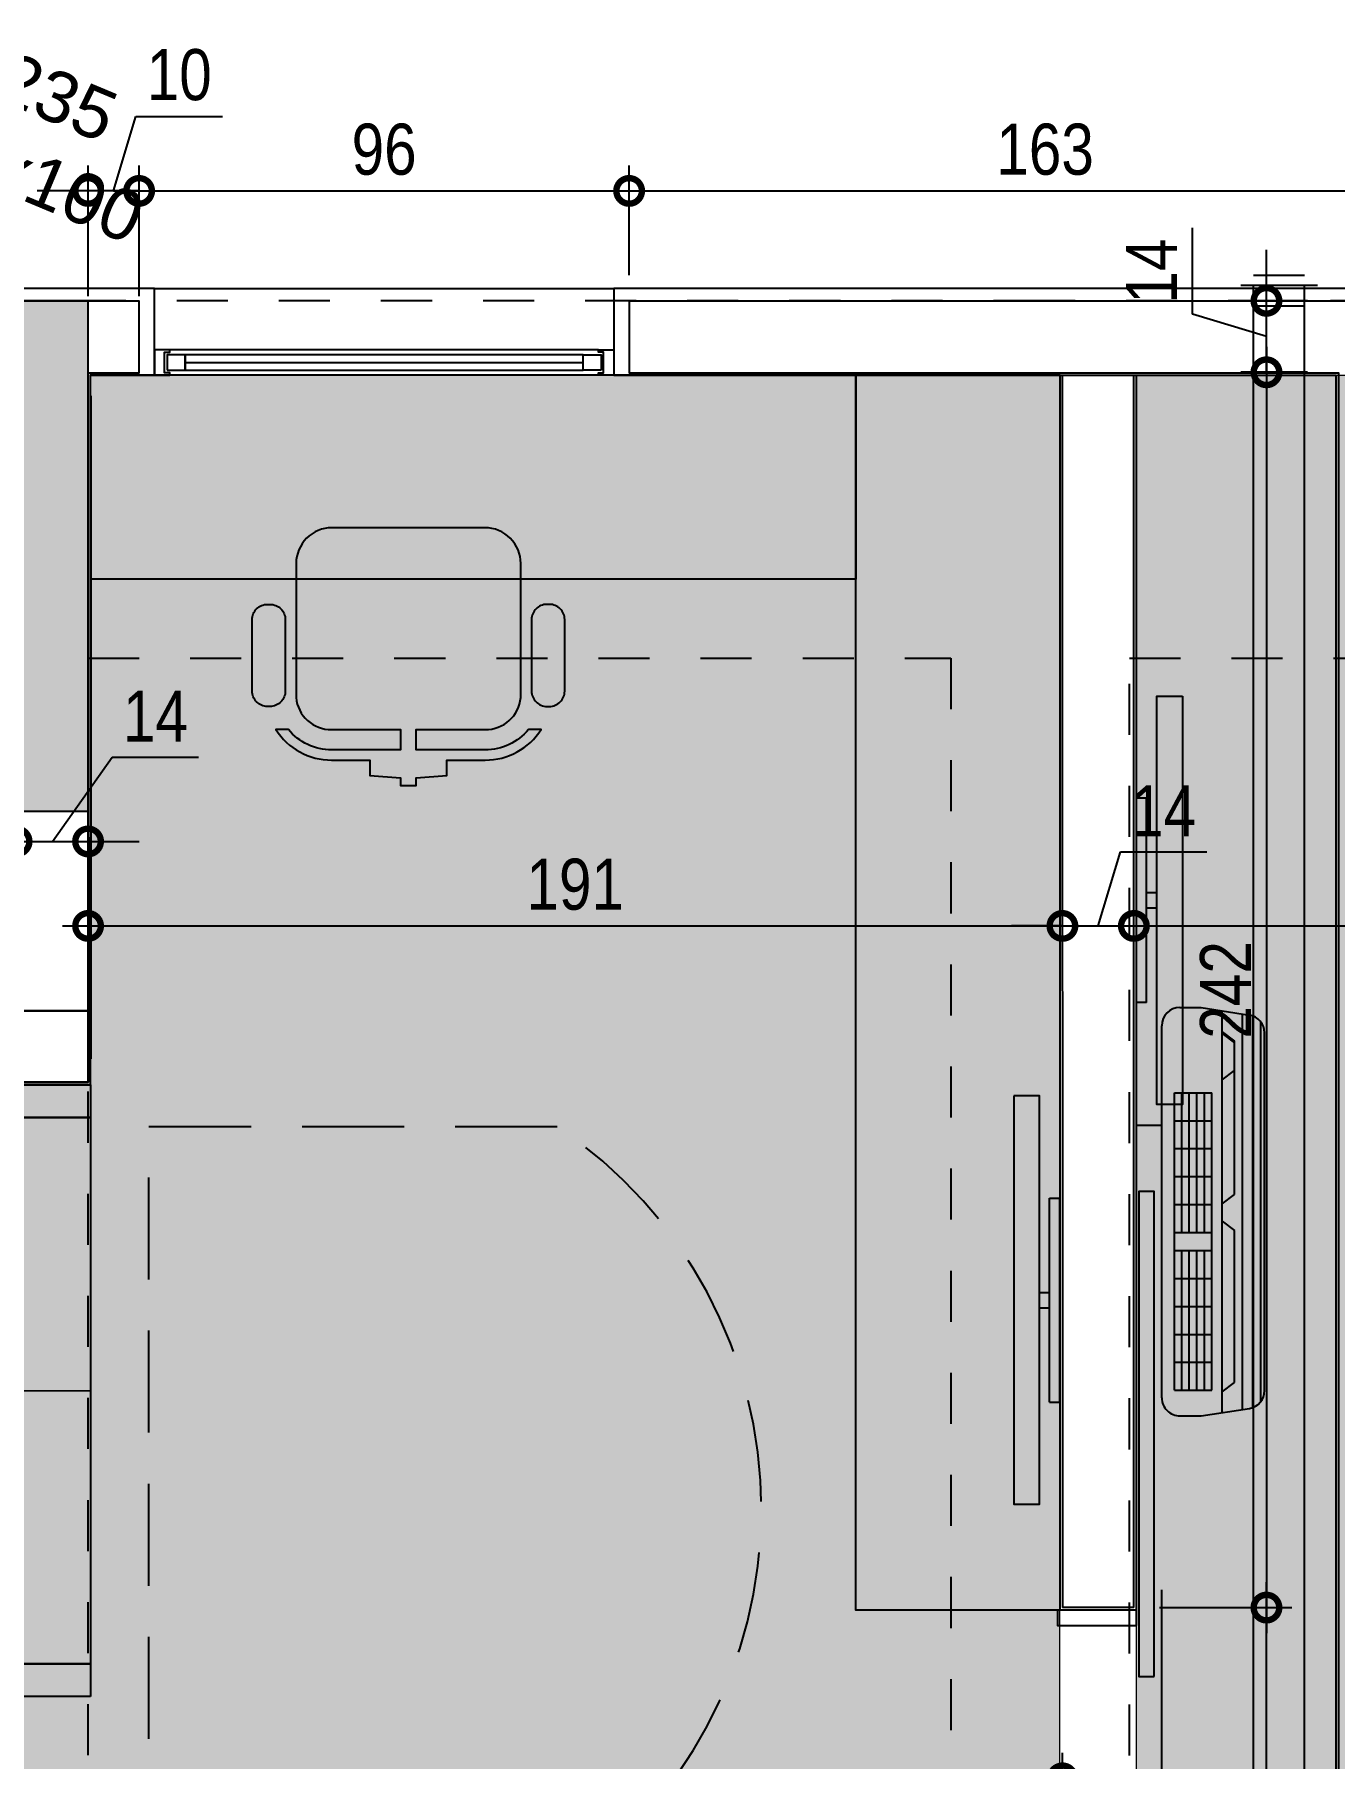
# Model space of a CAD drawing. Header units: metres. Extents: x -41 to 570, y -54 to 184.
# Drawn here: x -20.055 to -17.508, y 50.144 to 53.522 of the extents above; entities that cross this region are included whole.
import ezdxf
from ezdxf.xclip import XClip

# ---------------------------------------------------------------- set-up
doc = ezdxf.new("R2010")
doc.units = ezdxf.units.M
doc.header["$XCLIPFRAME"] = 0
for name, pattern in [('DASHEDX2', [1.5, 1, -0.5]), ('PUC$0$DASHEDX2', [1.5, 1, -0.5]), ('PUC$0$HIDDEN2', [0.1875, 0.125, -0.0625])]:
    doc.linetypes.add(name, pattern=pattern)
for name, color, linetype in [('1', 232, 'DASHEDX2'), ('12', 232, 'Continuous'), ('4', 2, 'Continuous'), ('9', 232, 'Continuous'), ('ARQ-DIM', 2, 'Continuous'), ('PUC$0$ARQ-ALV ACAB', 4, 'Continuous'), ('PUC$0$ARQ-ALV OSSO', 5, 'Continuous'), ('PUC$0$ARQ-AUX', 7, 'Continuous'), ('PUC$0$ARQ-CAX', 1, 'Continuous'), ('PUC$0$ARQ-CAX @ 1', 1, 'Continuous'), ('PUC$0$ARQ-MOB', 7, 'Continuous'), ('PUC$0$ARQ-MOB @ 1', 7, 'Continuous'), ('PUC$0$ARQ-PRJ', 7, 'PUC$0$DASHEDX2'), ('PUC$0$MAUROAMARELO', 162, 'Continuous')]:
    doc.layers.add(name, color=color, linetype=linetype)
doc.layers.add('PUC$0$ARQ-FORRO', color=9, linetype='Continuous', lineweight=5)
doc.styles.add('Adesa', font='ARIALN.TTF')
doc.styles.get("Standard").update_dxf_attribs({"font": 'arial.ttf'})
doc.dimstyles.new('ADESA 1-0050', dxfattribs={"dimtxt": 0.1, "dimasz": 0.1, "dimexe": 0.05, "dimexo": 0.05, "dimgap": 0.03, "dimtad": 1, "dimdec": 1, "dimlfac": 100, "dimzin": 12, "dimtxsty": 'Adesa', "dimblk": 'DOTSMALL', "dimcen": 1, "dimdle": 0.05, "dimclrd": 1, "dimclre": 1, "dimclrt": 256, "dimazin": 3, "dimtm": 1e-09, "dimtfac": 1, "dimtdec": 1, "dimtmove": 1, "dimatfit": 0, "dimldrblk": 'DOTSMALL', "dimfxl": 0.8, "dimtvp": 2, "dimtolj": 1, "dimtzin": 0, "dimarcsym": 0})

# ---------------------------------------------------------------- blocks, each defined once
blk = doc.blocks.new('*U3359')
at = {"color": 0, "linetype": 'ByBlock', "ltscale": 0.5}
for points in [[(0.02, -0.045), (0.02, -0.045), (0.02, -0.045), (0.02, -0.045), (0.02, -0.045), (0.02, -0.045), (0.02, -0.045), (0.02, -0.045), (0.02, -0.045), (0.03, -0.045), (0.03, -0.05), (0, -0.05), (0, 0), (0.03, 0), (0.03, -0.005), (0.02, -0.005), (0.02, -0.045)], [(0.88, -0.045), (0.88, -0.045), (0.88, -0.045), (0.88, -0.045), (0.88, -0.045), (0.88, -0.045), (0.88, -0.045), (0.88, -0.045), (0.88, -0.045), (0.87, -0.045), (0.87, -0.05), (0.9, -0.05), (0.9, 0), (0.87, 0), (0.87, -0.005), (0.88, -0.005), (0.88, -0.045)], [(0.025, -0.01), (0.06, -0.01), (0.06, -0.04), (0.025, -0.04)], [(0.875, -0.01), (0.84, -0.01), (0.84, -0.04), (0.875, -0.04)]]:
    blk.add_lwpolyline(points, close=True, dxfattribs=at)
at = {"color": 8, "linetype": 'ByBlock', "ltscale": 0.5}
for points in [[(0.87, 0), (0.03, 0)], [(0.87, -0.05), (0.03, -0.05)]]:
    blk.add_lwpolyline(points, dxfattribs=at)
at = {"color": 7, "linetype": 'ByBlock', "ltscale": 0.5}
blk.add_lwpolyline([(0.84, -0.01), (0.84, -0.04), (0.06, -0.04), (0.06, -0.01)], close=True, dxfattribs=at)
blk.add_lwpolyline([(0.06, -0.025), (0.84, -0.025)], dxfattribs=at)
blk = doc.blocks.new('PUC$0$pl apto tipo 2 puc')
at = {"layer": 'PUC$0$ARQ-ALV ACAB'}
for points in [[(-20.3338, 2.8354), (-20.3338, 1.6354), (-21.1294, 1.6354), (-21.1294, 1.4654), (-19.9538, 1.4654), (-19.9538, 2.8554), (-19.8288, 2.8554), (-19.8288, 3.0254), (-20.3338, 3.0254), (-20.3338, 2.8354)], [(-17.3641, 2.8554), (-17.2391, 2.8554), (-17.2391, 3.0254), (-18.9288, 3.0251), (-18.9288, 2.8554), (-17.5141, 2.8554), (-17.5141, -0.0745), (-17.3641, -0.0745)]]:
    blk.add_lwpolyline(points, close=True, dxfattribs=at)
at = {"layer": 'PUC$0$ARQ-ALV OSSO'}
for points in [[(-20.3088, 2.8604), (-20.3088, 1.6104), (-21.0994, 1.6104), (-21.0994, 1.4704), (-19.9588, 1.4704), (-19.9588, 2.8604), (-19.8588, 2.8604), (-19.8588, 3.0004), (-20.3088, 3.0004), (-20.3088, 2.8604), (-20.3088, 2.8604)], [(-17.3691, 2.8604), (-17.2691, 2.8604), (-17.2691, 3.0004), (-18.8988, 3.0004), (-18.8988, 2.8604), (-17.5091, 2.8604), (-17.5091, -0.0695), (-17.3691, -0.0695), (-17.3691, 2.8604)], [(-20.3088, 1.6104), (-19.9588, 1.6104)]]:
    blk.add_lwpolyline(points, dxfattribs=at)
at = {"layer": 'PUC$0$ARQ-AUX', "elevation": 0}
blk.add_lwpolyline([(-19.8288, 3.0254), (-18.9288, 3.0251)], dxfattribs=at)
at = {"layer": 'PUC$0$ARQ-CAX @ 1', "xscale": -1, "rotation": 180}
blk.add_blockref('*U3359', (-19.8288, 2.8554, 0), dxfattribs=at)
blk = doc.blocks.new('PUC$0$A$C3DDA30F3')
for points in [[(0.03, 0.22), (0, 0.22), (0, 0.21), (0.03, 0.21)], [(0.01, 0.21), (0, 0.21), (0, 0.17), (0.01, 0.17)], [(0.83, 0.205), (1.78, 0.205), (1.78, 0.175), (0.83, 0.175)], [(0, 0.17), (0.03, 0.17), (0.03, 0.0155), (0, 0.0155)], [(0.93, 0.17), (0.96, 0.17), (0.96, 0.0155), (0.93, 0.0155)]]:
    blk.add_lwpolyline(points, close=True)
at = {"layer": 'PUC$0$ARQ-PRJ'}
for points in [[(0, 0.22), (1.91, 0.22)], [(1.91, 0.17), (1.91, 0.17), (1.91, 0.22)]]:
    blk.add_lwpolyline(points, dxfattribs=at)
blk = doc.blocks.new('PUC$0$A$C4bc0989e')
at = {"layer": 'PUC$0$ARQ-MOB'}
for p, q in [((0.0001, 1.1985, -0.0512), (0.7002, 1.1985, -0.0798)), ((0.0001, 1.1344), (0.0001, 1.1985)), ((0.7002, 1.1344, -0.0286), (0.0001, 1.1344)), ((0.0001, 0.0642, 0.0008), (0.0001, 1.1344)), ((0.0001, 1.1344), (0.7002, 1.1344, -0.006)), ((0.561, 1.1344, -0.0066), (0.561, 0.0649, -0.0315)), ((0.561, 0.0642, -0.0034), (0.561, 1.1344, -0.0065)), ((0.6996, 1.1344, -0.006), (0.7001, 0.0642, -0.0034)), ((0.7001, 0.0642, 0.0234), (0.0001, 0.0642, 0.0008)), ((0.0001, 0.0642, -0.0034), (0.7001, 0.0642, -0.0034)), ((0.0001, 0, -0.0034), (0.0001, 0.0642, -0.0034)), ((0.7001, 0, -0.0034), (0.0001, 0, -0.0034))]:
    blk.add_line(p, q, dxfattribs=at)
for points, elevation in [([(0.7002, 1.1985), (0.7002, 0)], -0.0294), ([(0.561, 1.1344), (0, 1.1341)], -0.0048), ([(0.5611, 0.599), (0.0001, 0.5993)], 0.0004)]:
    blk.add_lwpolyline(points, dxfattribs=dict(at, elevation=elevation))
blk = doc.blocks.new('*U3414')
for p, q in [((-0.2, -0.02), (-0.2, 0)), ((0.2, -0.02), (0.2, 0)), ((-0.015, -0.04), (-0.015, -0.02)), ((0.015, -0.04), (0.015, -0.02))]:
    blk.add_line(p, q)
for points in [[(0.2, 0), (-0.2, 0)], [(0.2, -0.02), (-0.2, -0.02)]]:
    blk.add_lwpolyline(points)
blk.add_lwpolyline([(-0.4, -0.09), (0.4, -0.09), (0.4, -0.04), (-0.4, -0.04)], close=True)
blk = doc.blocks.new('PUC$0$arq-cadeira giro')
at = {"linetype": 'Continuous'}
blk.add_lwpolyline([(-0.25, -0.3062), (-0.18, -0.3062, 0.414214), (-0.15, -0.2762), (-0.15, -0.2712, 0.414214), (-0.18, -0.2412), (-0.25, -0.2412), (-0.32, -0.2412, 0.414214), (-0.35, -0.2712), (-0.35, -0.2762, 0.414214), (-0.32, -0.3062)], format="xyb", close=True, dxfattribs=at)
at = {"layer": 'PUC$0$ARQ-MOB', "linetype": 'Continuous'}
for points in [[(-0.25, 0.3062), (-0.18, 0.3062, -0.414214), (-0.15, 0.2762), (-0.15, 0.2712, -0.414214), (-0.18, 0.2412), (-0.25, 0.2412), (-0.32, 0.2412, -0.414214), (-0.35, 0.2712), (-0.35, 0.2762, -0.414214), (-0.32, 0.3062)], [(-0.25, -0.3062), (-0.18, -0.3062, 0.414214), (-0.15, -0.2762), (-0.15, -0.2712, 0.414214), (-0.18, -0.2412), (-0.25, -0.2412), (-0.32, -0.2412, 0.414214), (-0.35, -0.2712), (-0.35, -0.2762, 0.414214), (-0.32, -0.3062)]]:
    blk.add_lwpolyline(points, format="xyb", close=True, dxfattribs=at)
at = {"layer": 'PUC$0$ARQ-MOB'}
blk.add_lwpolyline([(-0.5052, 0), (-0.5052, 0.0154), (-0.4902, 0.0154), (-0.4852, 0.0754), (-0.4552, 0.0754), (-0.4552, 0.1504, -0.255924), (-0.3952, 0.2599), (-0.3952, 0.2352, 0.223888), (-0.4352, 0.1504), (-0.4352, 0.0154), (-0.3952, 0.0154), (-0.3952, 0.1504, -0.39825), (-0.3325, 0.22), (-0.07, 0.22, -0.414214), (0, 0.15), (0, 0), (0, -0.15, -0.414214), (-0.07, -0.22), (-0.3325, -0.22, -0.39825), (-0.3952, -0.1504), (-0.3952, -0.0154), (-0.4352, -0.0154), (-0.4352, -0.1504, 0.223888), (-0.3952, -0.2352), (-0.3952, -0.2599, -0.255924), (-0.4552, -0.1504), (-0.4552, -0.0754), (-0.4852, -0.0754), (-0.4902, -0.0154), (-0.5052, -0.0154)], format="xyb", close=True, dxfattribs=at)
blk = doc.blocks.new('PUC$0$layout pcd puc 4')
at = {"layer": 'PUC$0$ARQ-MOB', "extrusion": (-8.65313e-07, 4.32089e-06, 1), "elevation": 0}
blk.add_lwpolyline([(3.0912, 2.4199), (3.4912, 2.4199), (3.4912, -0.0001), (3.0912, -0.0001)], close=True, dxfattribs=at)
at = {"layer": 'PUC$0$ARQ-MOB', "extrusion": (-4.32089e-06, -8.65313e-07, 1), "elevation": 0}
blk.add_lwpolyline([(3.4912, 0), (3.4912, 0.4), (4.99, 0.3999), (4.99, -0.0001)], close=True, dxfattribs=at)
at = {"layer": 'PUC$0$ARQ-MOB', "ltscale": 0.5, "xscale": -1.000000000000001, "rotation": 90}
blk.add_blockref('PUC$0$arq-cadeira giro', (4.3674, 0.2995, 0), dxfattribs=at)
at = {"layer": 'PUC$0$ARQ-MOB @ 1', "rotation": 90}
blk.add_blockref('*U3414', (3.0912, 1.8125, 0), dxfattribs=at)
at = {"layer": 'PUC$0$ARQ-MOB @ 1', "xscale": -1, "rotation": 270}
blk.add_blockref('*U3414', (2.9412, 1.0295, 0), dxfattribs=at)
blk = doc.blocks.new('PUC$0$pl forro pcd 4')
at = {"layer": 'PUC$0$ARQ-FORRO'}
h = blk.add_hatch(color=256, dxfattribs=at)
h.dxf.hatch_style = 1
h.paths.add_polyline_path([(-7.2388, -2.0894), (-5.34, -2.0894), (-5.34, -0.6994), (-1.8794, -0.6994), (-1.8794, 0.5686), (-1.7294, 0.5686), (-1.7294, 0), (0, 0), (0, 2.6711), (-2.9844, 2.6711), (-2.9844, 3.07), (-4.98, 3.07), (-4.98, 1.6605), (-7.2388, 1.6605)])
h = blk.add_hatch(color=256, dxfattribs=at)
h.dxf.hatch_style = 1
h.paths.add_polyline_path([(-10.33, 1.34), (-7.3888, 1.34), (-7.3888, -2.0894), (-10.33, -2.0894)])
for points in [[(-7.2388, -2.0894), (-5.34, -2.0894), (-5.34, -0.6994), (-1.8794, -0.6994), (-1.8794, 0.5686), (-1.7294, 0.5686), (-1.7294, 0), (0, 0), (0, 2.6711), (-2.9844, 2.6711), (-2.9844, 3.07), (-4.98, 3.07), (-4.98, 1.6605), (-7.2388, 1.6605)], [(-10.33, 1.34), (-7.3888, 1.34), (-7.3888, -2.0894), (-10.33, -2.0894)]]:
    blk.add_lwpolyline(points, close=True, dxfattribs=at)
blk = doc.blocks.new('PUC$0$Q1')
at = {"layer": 'PUC$0$MAUROAMARELO'}
for p, q in [((240.9288, -387.1183), (240.1619, -387.1183)), ((240.9168, -387.1027), (240.1738, -387.1027)), ((240.8957, -387.0957), (240.1949, -387.0957)), ((240.1453, -387.22), (240.16, -387.125)), ((240.9328, -387.1387), (240.1577, -387.1387)), ((240.1927, -387.1785), (240.2109, -387.1547)), ((240.1959, -387.1785), (240.2142, -387.1547)), ((240.2684, -387.1547), (240.2109, -387.1547)), ((240.5115, -387.1547), (240.2142, -387.1547)), ((240.2867, -387.1785), (240.2684, -387.1547)), ((240.5298, -387.1785), (240.5115, -387.1547)), ((240.5641, -387.1785), (240.5823, -387.1547)), ((240.8797, -387.1547), (240.5823, -387.1547)), ((240.898, -387.1785), (240.8797, -387.1547)), ((240.9453, -387.22), (240.9307, -387.125)), ((240.9389, -387.1785), (240.151, -387.1785)), ((240.1453, -387.2614), (240.1453, -387.22)), ((240.3122, -387.2718), (240.3122, -387.1987)), ((240.6214, -387.1987), (240.3122, -387.1987)), ((240.4202, -387.2135), (240.3122, -387.2135)), ((240.3669, -387.2718), (240.3669, -387.1987)), ((240.4833, -387.2135), (240.4202, -387.2135)), ((240.4217, -387.2718), (240.4217, -387.1987)), ((240.4764, -387.2718), (240.4764, -387.1987)), ((240.5464, -387.2135), (240.4833, -387.2135)), ((240.5311, -387.2718), (240.5311, -387.1987)), ((240.5859, -387.2135), (240.5464, -387.2135)), ((240.5859, -387.2718), (240.5859, -387.1987)), ((240.6214, -387.2718), (240.6214, -387.1987)), ((240.895, -387.1987), (240.6214, -387.1987)), ((240.7294, -387.2135), (240.6214, -387.2135)), ((240.6761, -387.2718), (240.6761, -387.1987)), ((240.7925, -387.2135), (240.7294, -387.2135)), ((240.7308, -387.2718), (240.7308, -387.1987)), ((240.7856, -387.2718), (240.7856, -387.1987)), ((240.8556, -387.2135), (240.7925, -387.2135)), ((240.8403, -387.2718), (240.8403, -387.1987)), ((240.895, -387.2135), (240.8556, -387.2135)), ((240.895, -387.2718), (240.895, -387.1987)), ((240.9453, -387.2614), (240.9453, -387.22)), ((240.4202, -387.2283), (240.3122, -387.2283)), ((240.4202, -387.2431), (240.3122, -387.2431)), ((240.4833, -387.2283), (240.4202, -387.2283)), ((240.4833, -387.2431), (240.4202, -387.2431)), ((240.5464, -387.2283), (240.4833, -387.2283)), ((240.5464, -387.2431), (240.4833, -387.2431)), ((240.5859, -387.2283), (240.5464, -387.2283)), ((240.5859, -387.2431), (240.5464, -387.2431)), ((240.7294, -387.2283), (240.6214, -387.2283)), ((240.7294, -387.2431), (240.6214, -387.2431)), ((240.7925, -387.2283), (240.7294, -387.2283)), ((240.7925, -387.2431), (240.7294, -387.2431)), ((240.8556, -387.2283), (240.7925, -387.2283)), ((240.8556, -387.2431), (240.7925, -387.2431)), ((240.895, -387.2283), (240.8556, -387.2283)), ((240.895, -387.2431), (240.8556, -387.2431)), ((240.4202, -387.2578), (240.3122, -387.2578)), ((240.6214, -387.2718), (240.3122, -387.2718)), ((240.4833, -387.2578), (240.4202, -387.2578)), ((240.5464, -387.2578), (240.4833, -387.2578)), ((240.5859, -387.2578), (240.5464, -387.2578)), ((240.7294, -387.2578), (240.6214, -387.2578)), ((240.895, -387.2718), (240.6214, -387.2718)), ((240.7925, -387.2578), (240.7294, -387.2578)), ((240.8556, -387.2578), (240.7925, -387.2578)), ((240.895, -387.2578), (240.8556, -387.2578)), ((240.9098, -387.2969), (240.1808, -387.2969))]:
    blk.add_line(p, q, dxfattribs=at)
for centre, start, end in [((240.1949, -387.1312), 90, 170), ((240.8957, -387.1312), 10, 90), ((240.1808, -387.2614), 180, 270), ((240.9098, -387.2614), 270, 0)]:
    blk.add_arc(centre, 0.0355, start, end, dxfattribs=at)
blk = doc.blocks.new('PUC$0$E2')
at = {"layer": 'PUC$0$ARQ-PRJ'}
for p, q in [((305.4121, -368.5377), (305.5121, -368.5377)), ((305.3871, -368.5577), (305.5371, -368.5577)), ((305.4121, -368.5977), (305.4121, -368.5577)), ((305.5121, -368.5977), (305.5121, -368.5577)), ((305.4121, -368.5977), (305.5121, -368.5977))]:
    blk.add_line(p, q, dxfattribs=at)
blk = doc.blocks.new('PUC$0$A$C27047b9f')
at = {"layer": 'PUC$0$ARQ-PRJ', "linetype": 'PUC$0$HIDDEN2', "ltscale": 50}
for p, q in [((2.6167, 3.6752), (2.6167, -0.9904, 0)), ((2.7167, 3.6752), (2.7167, -0.9992))]:
    blk.add_line(p, q, dxfattribs=at)
at = {"layer": 'PUC$0$ARQ-PRJ', "rotation": 180}
blk.add_blockref('PUC$0$E2', (308.1288, -369.5882, 0), dxfattribs=at)
blk = doc.blocks.new('PUC')
at = {"layer": 'PUC$0$ARQ-ALV ACAB'}
blk.add_line((17.8962, -50.435, 0), (17.8961, -52.855, 0), dxfattribs=at)
at = {"layer": 'PUC$0$ARQ-ALV ACAB', "elevation": 0}
for points in [[(17.8962, -50.435), (18.0461, -50.435)], [(19.9449, -51.4641), (21.1206, -51.4642)], [(19.9449, -52.8138), (19.9449, -51.5148)]]:
    blk.add_lwpolyline(points, dxfattribs=at)
at = {"layer": 'PUC$0$ARQ-ALV ACAB'}
blk.add_lwpolyline([(18.0461, -52.855), (18.0462, -50.435)], dxfattribs=at)
at = {"layer": 'PUC$0$ARQ-ALV OSSO'}
blk.add_line((17.9012, -50.44, 0), (17.9011, -52.855, 0), dxfattribs=at)
at = {"layer": 'PUC$0$ARQ-ALV OSSO', "elevation": 0}
for points in [[(17.9011, -50.44), (18.0411, -50.44)], [(19.95, -51.9493), (19.95, -51.4692)], [(19.95, -51.4692), (21.0906, -51.4692)], [(19.95, -51.6092), (20.3168, -51.6092)]]:
    blk.add_lwpolyline(points, dxfattribs=at)
at = {"layer": 'PUC$0$ARQ-ALV OSSO'}
blk.add_lwpolyline([(18.0415, -52.855), (18.0411, -50.44)], dxfattribs=at)
at = {"layer": 'PUC$0$ARQ-PRJ', "ltscale": 0.2, "elevation": 0}
blk.add_lwpolyline([(19.0308, -49.8827), (19.8308, -49.8827), (19.8308, -51.3827), (19.0308, -51.3827, -0.533333)], format="xyb", close=True, dxfattribs=at)
blk.add_blockref('PUC$0$A$C27047b9f', (14.95, -52, 0))
at = {"layer": 'PUC$0$ARQ-ALV ACAB'}
blk.add_blockref('PUC$0$A$C4bc0989e', (19.9449, -51.4642, 0.0294), dxfattribs=at)
at = {"layer": 'PUC$0$ARQ-ALV OSSO', "rotation": 180}
blk.add_blockref('PUC$0$pl apto tipo 2 puc', (-0.0088, -49.9988, 0), dxfattribs=at)
at = {"layer": 'PUC$0$ARQ-CAX', "xscale": -1, "rotation": 90.00662115727917}
blk.add_blockref('PUC$0$A$C3DDA30F3', (18.0661, -49.475, 0), dxfattribs=at)
at = {"layer": 'PUC$0$ARQ-FORRO'}
blk.add_blockref('PUC$0$pl forro pcd 4', (25.285, -50.7649, 0), dxfattribs=at)
at = {"layer": 'PUC$0$ARQ-MOB'}
blk.add_blockref('PUC$0$layout pcd puc 4', (14.955, -52.8549, 0), dxfattribs=at)
at = {"layer": 'PUC$0$MAUROAMARELO', "rotation": 89.99999999999999}
blk.add_blockref('PUC$0$Q1', (-369.4505, -291.7608, 0), dxfattribs=at)
blk = doc.blocks.new('_DotSmall')
at = {"color": 0, "linetype": 'ByBlock', "const_width": 0.5}
blk.add_lwpolyline([(-0.0625, 0, 1), (0.0625, 0, 1)], format="xyb", close=True, dxfattribs=at)
blk = doc.blocks.new('*D325')
at = {"layer": 'ARQ-DIM', "color": 1, "lineweight": -2, "transparency": 16777216}
for p, q in [((-19.85, 53.0088), (-19.85, 53.2653)), ((-18.89, 53.05), (-18.89, 53.2653)), ((-19.9, 53.2153), (-18.84, 53.2153))]:
    blk.add_line(p, q, dxfattribs=at)
at = {"layer": 'Defpoints', "color": 0, "transparency": 16777216}
for p in [(-18.89, 53.2153), (-18.89, 53, 0), (-19.85, 52.9588, 0)]:
    blk.add_point(p, dxfattribs=at)
at = {"layer": 'ARQ-DIM', "color": 1, "lineweight": -2, "transparency": 16777216, "xscale": 0.1, "yscale": 0.1, "zscale": 0.1, "rotation": 180}
blk.add_blockref('_DotSmall', (-19.85, 53.2153), dxfattribs=at)
at = {"layer": 'ARQ-DIM', "color": 1, "lineweight": -2, "transparency": 16777216, "xscale": 0.1, "yscale": 0.1, "zscale": 0.1}
blk.add_blockref('_DotSmall', (-18.89, 53.2153), dxfattribs=at)
at = {"layer": 'ARQ-DIM', "transparency": 16777216, "insert": (-19.37, 53.2964), "char_height": 0.1, "attachment_point": 5, "style": 'Adesa'}
blk.add_mtext('\\A1;96', dxfattribs=at)
blk = doc.blocks.new('*D326')
at = {"layer": 'ARQ-DIM', "color": 1, "lineweight": -2, "transparency": 16777216}
for p, q in [((-18.89, 53.05), (-18.89, 53.2653)), ((-17.2603, 53.05), (-17.2603, 53.2653)), ((-18.94, 53.2153), (-17.2103, 53.2153))]:
    blk.add_line(p, q, dxfattribs=at)
at = {"layer": 'Defpoints', "color": 0, "transparency": 16777216}
for p in [(-17.2603, 53.2153), (-18.89, 53, 0), (-17.2603, 53, 0)]:
    blk.add_point(p, dxfattribs=at)
at = {"layer": 'ARQ-DIM', "color": 1, "lineweight": -2, "transparency": 16777216, "xscale": 0.1, "yscale": 0.1, "zscale": 0.1, "rotation": 180}
blk.add_blockref('_DotSmall', (-18.89, 53.2153), dxfattribs=at)
at = {"layer": 'ARQ-DIM', "color": 1, "lineweight": -2, "transparency": 16777216, "xscale": 0.1, "yscale": 0.1, "zscale": 0.1}
blk.add_blockref('_DotSmall', (-17.2603, 53.2153), dxfattribs=at)
at = {"layer": 'ARQ-DIM', "transparency": 16777216, "insert": (-18.0751, 53.2964), "char_height": 0.1, "attachment_point": 5, "style": 'Adesa'}
blk.add_mtext('\\A1;163', dxfattribs=at)
blk = doc.blocks.new('*D338')
at = {"layer": 'ARQ-DIM', "color": 1, "lineweight": -2, "transparency": 16777216}
for p, q in [((-20.02, 51.9409), (-19.9029, 52.1063)), ((-19.9029, 52.1063), (-19.7334, 52.1063)), ((-20.09, 51.7099), (-20.09, 51.9909)), ((-19.95, 51.7099), (-19.95, 51.9909)), ((-20.09, 51.9409), (-20.19, 51.9409)), ((-20.09, 51.9409), (-19.95, 51.9409)), ((-20.09, 51.9409), (-19.95, 51.9409)), ((-19.95, 51.9409), (-19.85, 51.9409))]:
    blk.add_line(p, q, dxfattribs=at)
at = {"layer": 'Defpoints', "color": 0, "transparency": 16777216}
for p in [(-19.95, 51.9409), (-20.09, 51.6599, 0), (-19.95, 51.6599, 0)]:
    blk.add_point(p, dxfattribs=at)
at = {"layer": 'ARQ-DIM', "color": 1, "lineweight": -2, "transparency": 16777216, "xscale": 0.1, "yscale": 0.1, "zscale": 0.1}
blk.add_blockref('_DotSmall', (-20.09, 51.9409), dxfattribs=at)
at = {"layer": 'ARQ-DIM', "color": 1, "lineweight": -2, "transparency": 16777216, "xscale": 0.1, "yscale": 0.1, "zscale": 0.1, "rotation": 180}
blk.add_blockref('_DotSmall', (-19.95, 51.9409), dxfattribs=at)
at = {"layer": 'ARQ-DIM', "transparency": 16777216, "insert": (-19.8181, 52.1865), "char_height": 0.1, "attachment_point": 5, "style": 'Adesa'}
blk.add_mtext('\\A1;14', dxfattribs=at)
blk = doc.blocks.new('*D339')
at = {"layer": 'ARQ-DIM', "color": 1, "lineweight": -2, "transparency": 16777216}
for p, q in [((-19.95, 51.7099), (-19.95, 51.8254)), ((-18.0412, 51.6488), (-18.0412, 51.8254)), ((-20, 51.7754), (-17.9912, 51.7754))]:
    blk.add_line(p, q, dxfattribs=at)
at = {"layer": 'Defpoints', "color": 0, "transparency": 16777216}
for p in [(-18.0412, 51.7754), (-19.95, 51.6599, 0), (-18.0412, 51.5988, 0)]:
    blk.add_point(p, dxfattribs=at)
at = {"layer": 'ARQ-DIM', "color": 1, "lineweight": -2, "transparency": 16777216, "xscale": 0.1, "yscale": 0.1, "zscale": 0.1, "rotation": 180}
blk.add_blockref('_DotSmall', (-19.95, 51.7754), dxfattribs=at)
at = {"layer": 'ARQ-DIM', "color": 1, "lineweight": -2, "transparency": 16777216, "xscale": 0.1, "yscale": 0.1, "zscale": 0.1}
blk.add_blockref('_DotSmall', (-18.0412, 51.7754), dxfattribs=at)
at = {"layer": 'ARQ-DIM', "transparency": 16777216, "insert": (-18.9956, 51.8565), "char_height": 0.1, "attachment_point": 5, "style": 'Adesa'}
blk.add_mtext('\\A1;191', dxfattribs=at)
blk = doc.blocks.new('*D340')
at = {"layer": 'ARQ-DIM', "color": 1, "lineweight": -2, "transparency": 16777216}
for p, q in [((-17.9712, 51.7754), (-17.9276, 51.9206)), ((-17.9276, 51.9206), (-17.7581, 51.9206)), ((-18.0412, 51.6488), (-18.0412, 51.8254)), ((-17.9012, 51.6488), (-17.9012, 51.8254)), ((-18.0412, 51.7754), (-18.1412, 51.7754)), ((-18.0412, 51.7754), (-17.9012, 51.7754)), ((-18.0412, 51.7754), (-17.9012, 51.7754)), ((-17.9012, 51.7754), (-17.8012, 51.7754))]:
    blk.add_line(p, q, dxfattribs=at)
at = {"layer": 'Defpoints', "color": 0, "transparency": 16777216}
for p in [(-17.9012, 51.7754), (-18.0412, 51.5988, 0), (-17.9012, 51.5988, 0)]:
    blk.add_point(p, dxfattribs=at)
at = {"layer": 'ARQ-DIM', "color": 1, "lineweight": -2, "transparency": 16777216, "xscale": 0.1, "yscale": 0.1, "zscale": 0.1}
blk.add_blockref('_DotSmall', (-18.0412, 51.7754), dxfattribs=at)
at = {"layer": 'ARQ-DIM', "color": 1, "lineweight": -2, "transparency": 16777216, "xscale": 0.1, "yscale": 0.1, "zscale": 0.1, "rotation": 180}
blk.add_blockref('_DotSmall', (-17.9012, 51.7754), dxfattribs=at)
at = {"layer": 'ARQ-DIM', "transparency": 16777216, "insert": (-17.8428, 52.0008), "char_height": 0.1, "attachment_point": 5, "style": 'Adesa'}
blk.add_mtext('\\A1;14', dxfattribs=at)
blk = doc.blocks.new('*D341')
at = {"layer": 'ARQ-DIM', "color": 1, "lineweight": -2, "transparency": 16777216}
for p, q in [((-17.9012, 51.6488), (-17.9012, 51.8254)), ((-14.95, 51.7272), (-14.95, 51.8254)), ((-17.9512, 51.7754), (-14.9, 51.7754))]:
    blk.add_line(p, q, dxfattribs=at)
at = {"layer": 'Defpoints', "color": 0, "transparency": 16777216}
for p in [(-14.95, 51.7754), (-14.95, 51.6772, 0), (-17.9012, 51.5988, 0)]:
    blk.add_point(p, dxfattribs=at)
at = {"layer": 'ARQ-DIM', "color": 1, "lineweight": -2, "transparency": 16777216, "xscale": 0.1, "yscale": 0.1, "zscale": 0.1, "rotation": 180}
blk.add_blockref('_DotSmall', (-17.9012, 51.7754), dxfattribs=at)
at = {"layer": 'ARQ-DIM', "color": 1, "lineweight": -2, "transparency": 16777216, "xscale": 0.1, "yscale": 0.1, "zscale": 0.1}
blk.add_blockref('_DotSmall', (-14.95, 51.7754), dxfattribs=at)
at = {"layer": 'ARQ-DIM', "transparency": 16777216, "insert": (-16.4256, 51.8565), "char_height": 0.1, "attachment_point": 5, "style": 'Adesa'}
blk.add_mtext('\\A1;295', dxfattribs=at)
blk = doc.blocks.new('*D363')
at = {"layer": 'ARQ-DIM', "color": 1, "lineweight": -2, "transparency": 16777216}
for p, q in [((-17.6414, 49.42), (-17.6414, 50.49)), ((-17.8511, 50.44), (-17.5914, 50.44)), ((-17.8511, 49.47), (-17.5914, 49.47))]:
    blk.add_line(p, q, dxfattribs=at)
at = {"layer": 'Defpoints', "color": 0, "transparency": 16777216}
for p in [(-17.9011, 50.44, 0), (-17.6414, 50.44), (-17.9011, 49.47, 0)]:
    blk.add_point(p, dxfattribs=at)
at = {"layer": 'ARQ-DIM', "color": 1, "lineweight": -2, "transparency": 16777216, "xscale": 0.1, "yscale": 0.1, "zscale": 0.1}
for p, rotation in [((-17.6414, 50.44), 90), ((-17.6414, 49.47), 270)]:
    blk.add_blockref('_DotSmall', p, dxfattribs=dict(at, rotation=rotation))
at = {"layer": 'ARQ-DIM', "transparency": 16777216, "insert": (-17.7224, 49.955), "char_height": 0.1, "attachment_point": 5, "rotation": 90, "style": 'Adesa'}
blk.add_mtext('\\A1;97', dxfattribs=at)
blk = doc.blocks.new('*D364')
at = {"layer": 'ARQ-DIM', "color": 1, "lineweight": -2, "transparency": 16777216}
for p, q in [((-17.6414, 52.91), (-17.6414, 50.39)), ((-17.5609, 52.86), (-17.6914, 52.86)), ((-17.8511, 50.44), (-17.5914, 50.44))]:
    blk.add_line(p, q, dxfattribs=at)
at = {"layer": 'Defpoints', "color": 0, "transparency": 16777216}
for p in [(-17.5109, 52.86, 0), (-17.9011, 50.44, 0), (-17.6414, 50.44)]:
    blk.add_point(p, dxfattribs=at)
at = {"layer": 'ARQ-DIM', "color": 1, "lineweight": -2, "transparency": 16777216, "xscale": 0.1, "yscale": 0.1, "zscale": 0.1}
for p, rotation in [((-17.6414, 52.86), 90), ((-17.6414, 50.44), 270)]:
    blk.add_blockref('_DotSmall', p, dxfattribs=dict(at, rotation=rotation))
at = {"layer": 'ARQ-DIM', "transparency": 16777216, "insert": (-17.7216, 51.65), "char_height": 0.1, "attachment_point": 5, "rotation": 90, "style": 'Adesa'}
blk.add_mtext('\\A1;242', dxfattribs=at)
blk = doc.blocks.new('*D365')
at = {"layer": 'ARQ-DIM', "color": 1, "lineweight": -2, "transparency": 16777216}
for p, q in [((-17.7866, 52.9736), (-17.7866, 53.143)), ((-17.6414, 53), (-17.6414, 53.1)), ((-17.5609, 53), (-17.6914, 53)), ((-17.6414, 52.86), (-17.6414, 53)), ((-17.6414, 52.86), (-17.6414, 53)), ((-17.6414, 52.93), (-17.7866, 52.9736)), ((-17.5609, 52.86), (-17.6914, 52.86)), ((-17.6414, 52.86), (-17.6414, 52.76))]:
    blk.add_line(p, q, dxfattribs=at)
at = {"layer": 'Defpoints', "color": 0, "transparency": 16777216}
for p in [(-17.6414, 53), (-17.5109, 53, 0), (-17.5109, 52.86, 0)]:
    blk.add_point(p, dxfattribs=at)
at = {"layer": 'ARQ-DIM', "color": 1, "lineweight": -2, "transparency": 16777216, "xscale": 0.1, "yscale": 0.1, "zscale": 0.1}
for p, rotation in [((-17.6414, 53), 270), ((-17.6414, 52.86), 90)]:
    blk.add_blockref('_DotSmall', p, dxfattribs=dict(at, rotation=rotation))
at = {"layer": 'ARQ-DIM', "transparency": 16777216, "insert": (-17.8668, 53.0583), "char_height": 0.1, "attachment_point": 5, "rotation": 90, "style": 'Adesa'}
blk.add_mtext('\\A1;14', dxfattribs=at)
blk = doc.blocks.new('*D371')
at = {"layer": 'ARQ-DIM', "color": 1, "lineweight": -2, "transparency": 16777216}
for p, q in [((-18.0411, 49.8724), (-18.0411, 50.1555)), ((-23.4106, 50.1512), (-23.4106, 50.0555)), ((-23.4606, 50.1055), (-17.9911, 50.1055))]:
    blk.add_line(p, q, dxfattribs=at)
at = {"layer": 'Defpoints', "color": 0, "transparency": 16777216}
for p in [(-23.4106, 50.2012, 0), (-18.0411, 50.1055), (-18.0411, 49.8224)]:
    blk.add_point(p, dxfattribs=at)
at = {"layer": 'ARQ-DIM', "color": 1, "lineweight": -2, "transparency": 16777216, "xscale": 0.1, "yscale": 0.1, "zscale": 0.1, "rotation": 180}
blk.add_blockref('_DotSmall', (-23.4106, 50.1055), dxfattribs=at)
at = {"layer": 'ARQ-DIM', "color": 1, "lineweight": -2, "transparency": 16777216, "xscale": 0.1, "yscale": 0.1, "zscale": 0.1}
blk.add_blockref('_DotSmall', (-18.0411, 50.1055), dxfattribs=at)
at = {"layer": 'ARQ-DIM', "transparency": 16777216, "insert": (-20.7259, 50.1865), "char_height": 0.1, "attachment_point": 5, "style": 'Adesa'}
blk.add_mtext('\\A1;537', dxfattribs=at)
blk = doc.blocks.new('*D284')
at = {"layer": 'ARQ-DIM', "color": 1, "lineweight": -2, "transparency": 16777216}
for p, q in [((-19.9, 53.2153), (-19.8562, 53.3614)), ((-19.8562, 53.3614), (-19.6867, 53.3614)), ((-19.95, 53.0088), (-19.95, 53.2653)), ((-19.85, 53.0088), (-19.85, 53.2653)), ((-19.95, 53.2153), (-20.05, 53.2153)), ((-19.85, 53.2153), (-19.95, 53.2153)), ((-19.85, 53.2153), (-19.95, 53.2153)), ((-19.85, 53.2153), (-19.75, 53.2153))]:
    blk.add_line(p, q, dxfattribs=at)
at = {"layer": 'Defpoints', "color": 0, "transparency": 16777216}
for p in [(-19.95, 53.2153), (-19.95, 52.9588, 0), (-19.85, 52.9588, 0)]:
    blk.add_point(p, dxfattribs=at)
at = {"layer": 'ARQ-DIM', "color": 1, "lineweight": -2, "transparency": 16777216, "xscale": 0.1, "yscale": 0.1, "zscale": 0.1}
blk.add_blockref('_DotSmall', (-19.95, 53.2153), dxfattribs=at)
at = {"layer": 'ARQ-DIM', "color": 1, "lineweight": -2, "transparency": 16777216, "xscale": 0.1, "yscale": 0.1, "zscale": 0.1, "rotation": 180}
blk.add_blockref('_DotSmall', (-19.85, 53.2153), dxfattribs=at)
at = {"layer": 'ARQ-DIM', "transparency": 16777216, "insert": (-19.7714, 53.4424), "char_height": 0.1, "attachment_point": 5, "style": 'Adesa'}
blk.add_mtext('\\A1;10', dxfattribs=at)
blk = doc.blocks.new('est-lo-08-6sa-r00')
at = {"layer": '4'}
h = blk.add_hatch(color=8, dxfattribs=at)
h.dxf.hatch_style = 1
h.paths.add_polyline_path([(72.453596, -775.948263), (89.987707, -768.630138), (31.827874, -629.280097), (14.293763, -636.598222)], flags=17)
h.paths.add_polyline_path([(-113.904934, -1069.376461), (37.44213, -1006.209491), (30.123852, -988.675012), (-103.689101, -1044.523858), (-278.930329, -624.648636), (-286.248454, -607.114525), (-286.248475, -607.114534), (-307.05579, -557.260535), (-324.58988, -564.57865)])
h.paths.add_polyline_path([(-3206.956631, -1758.910157), (-3258.953832, -1634.325684), (-3291.25351, -1647.80644), (-3239.256309, -1772.390913)])
h.paths.add_polyline_path([(-2993.189754, -2271.092218), (-3020.151167, -2206.492821), (-3034.916841, -2212.655496), (-3140.452498, -1959.793707), (-3125.686931, -1953.631076), (-3148.796798, -1898.260198), (-3181.096477, -1911.740954), (-3025.489432, -2284.572974)])
h.paths.add_polyline_path([(-2947.092821, -1013.293024), (-2914.793142, -999.812268), (-2953.309588, -907.527473), (-2985.609266, -921.008229)])
h.paths.add_polyline_path([(-2727.356492, -1539.777801), (-2695.056814, -1526.297045), (-2733.573259, -1434.01225), (-2765.872938, -1447.493006)])
h.paths.add_polyline_path([(2122.48851, 465.414809), (2070.491309, 589.999283), (2038.191631, 576.518527), (2090.188832, 451.934053)])
h.paths.add_polyline_path([(2012.331384, 729.349548), (1857.495359, 1100.334221), (1825.19568, 1086.853465), (1852.1572, 1022.254111), (1866.922767, 1028.416743), (1971.687405, 777.4023), (1956.921838, 771.239669), (1980.031705, 715.868792)])
h.paths.add_polyline_path([(2336.253806, -46.763456), (2180.644029, 326.07511), (2148.34435, 312.594354), (2171.454218, 257.223477), (2186.219785, 263.386109), (2291.758175, 10.517772), (2276.992608, 4.355141), (2303.954128, -60.244212)])
h.paths.add_polyline_path([(-385.517235, -426.387329), (-595.433068, 76.567703), (-627.732746, 63.086948), (-600.771226, -1.512406), (-586.005659, 4.650226), (-426.161214, -378.334576), (-440.926781, -384.497208), (-417.816914, -439.868085)])
h.paths.add_polyline_path([(-83.249658, 290.335142), (-592.661728, 77.724364), (-382.747194, -425.227558), (-365.213083, -417.909434), (-567.809492, 67.508377), (-108.231212, 259.320275), (-7.318125, 17.534111), (-242.644353, -80.682824), (-140.96112, -324.314257), (-70.363251, -294.849176), (-77.681376, -277.315065), (-130.745133, -299.462021), (-217.792117, -90.898811), (0, 0), (87.04691, -208.563033), (33.983152, -230.709989), (41.301277, -248.2441), (126.664713, -212.616388), (103.554846, -157.245511), (88.789278, -163.408142), (-71.053705, 219.573157), (-56.288138, 225.735788)])
h.paths.add_polyline_path([(395.505667, -856.765828), (368.544148, -792.166475), (353.77858, -798.329106), (193.165052, -413.501599), (207.93062, -407.338968), (184.820752, -351.968091), (-61.579651, -454.806999), (-28.452664, -534.169213), (-10.918528, -526.85106), (-36.727415, -465.022986), (159.839199, -382.982958), (355.887864, -852.712473), (159.32125, -934.752501), (132.748402, -871.073625), (115.214297, -878.391765), (141.787139, -942.070626), (123.33018, -949.773915), (130.648305, -967.308026)])
h.paths.add_polyline_path([(-2506.849069, -2068.110104), (-2474.549391, -2054.629348), (-2513.065836, -1962.344553), (-2545.365515, -1975.825309)])
h.paths.add_polyline_path([(-2448.754924, -805.304224), (-2411.841008, -789.897642), (-2450.357453, -697.612846), (-2487.27137, -713.019428)])
h.paths.add_polyline_path([(-2277.356152, -1215.972989), (-2240.442235, -1200.566407), (-2278.958681, -1108.281611), (-2315.872597, -1123.688193)])
h.paths.add_polyline_path([(-2180.680405, -1447.606534), (-2143.766489, -1432.199951), (-2182.282934, -1339.915156), (-2219.196851, -1355.321738)])
h.paths.add_polyline_path([(-2008.511897, -1860.11957), (-1971.59798, -1844.712987), (-2010.114425, -1752.428192), (-2047.028342, -1767.834774)])
h.paths.add_polyline_path([(-1950.417031, -597.315415), (-1918.117353, -583.834659), (-1956.633798, -491.549864), (-1988.933477, -505.03062)])
h.paths.add_polyline_path([(-1779.018259, -1007.98418), (-1746.71858, -994.503424), (-1785.235026, -902.218629), (-1817.534704, -915.699385)])
h.paths.add_polyline_path([(-1682.342513, -1239.617725), (-1650.042834, -1226.136969), (-1688.559279, -1133.852174), (-1720.858958, -1147.33293)])
h.paths.add_polyline_path([(-1510.174004, -1652.130761), (-1477.874325, -1638.650005), (-1516.390771, -1546.36521), (-1548.690449, -1559.845966)])
h.paths.add_polyline_path([(-1456.693377, -391.252433), (-1424.393698, -377.771677), (-1462.910144, -285.486882), (-1495.209822, -298.967638)])
h.paths.add_polyline_path([(-1285.294604, -801.921198), (-1252.994926, -788.440442), (-1291.511371, -696.155647), (-1323.811049, -709.636403)])
h.paths.add_polyline_path([(-1188.618858, -1033.554743), (-1156.319179, -1020.073987), (-1194.835625, -927.789192), (-1227.135303, -941.269948)])
h.paths.add_polyline_path([(-1016.450349, -1446.067779), (-984.15067, -1432.587023), (-1022.667116, -1340.302228), (-1054.966794, -1353.782984)])
h.paths.add_polyline_path([(-962.969722, -185.189451), (-930.670043, -171.708695), (-969.186489, -79.4239), (-1001.486167, -92.904656)])
h.paths.add_polyline_path([(-791.570949, -595.858216), (-759.271271, -582.37746), (-797.787716, -490.092665), (-830.087394, -503.573421)])
h.paths.add_polyline_path([(-694.895203, -827.491761), (-662.595524, -814.011005), (-701.11197, -721.72621), (-733.411648, -735.206966)])
h.paths.add_polyline_path([(-522.726694, -1240.004797), (-490.427016, -1226.524041), (-528.943461, -1134.239246), (-561.243139, -1147.720002)])
h.paths.add_polyline_path([(1351.53574, 780.804163), (1383.835419, 794.284919), (1345.318973, 886.569714), (1313.019295, 873.088958)])
h.paths.add_polyline_path([(353.014255, 364.056225), (385.313934, 377.536981), (346.797488, 469.821776), (314.49781, 456.341021)])
h.paths.add_polyline_path([(848.583606, 570.889536), (885.497522, 586.296119), (846.981077, 678.580914), (810.067161, 663.174332)])
h.paths.add_polyline_path([(524.412013, -46.610109), (556.711692, -33.129353), (518.195247, 59.155442), (485.895568, 45.674686)])
h.paths.add_polyline_path([(1019.981364, 160.223202), (1056.895281, 175.629784), (1018.378835, 267.91458), (981.464919, 252.507997)])
h.paths.add_polyline_path([(621.088297, -278.244942), (653.387976, -264.764186), (614.87153, -172.479391), (582.571852, -185.960147)])
h.paths.add_polyline_path([(1116.657648, -71.411631), (1153.571565, -56.005049), (1115.055119, 36.279746), (1078.141203, 20.873164)])
h.paths.add_polyline_path([(1571.272069, 254.319386), (1603.571747, 267.800142), (1565.055302, 360.084937), (1532.755624, 346.604181)])
h.paths.add_polyline_path([(793.256806, -690.757979), (825.556485, -677.277223), (787.040039, -584.992428), (754.740361, -598.473183)])
h.paths.add_polyline_path([(1288.825976, -483.924234), (1325.739893, -468.517652), (1287.223447, -376.232856), (1250.309531, -391.639439)])
h.paths.add_polyline_path([(1791.777927, -274.009167), (1824.077605, -260.528411), (1785.56116, -168.243616), (1753.261481, -181.724371)])
h.paths.add_polyline_path([(-3349.413449, -1508.456443), (-3317.113664, -1494.975643), (-3340.223531, -1439.604766), (-3354.989097, -1445.767396), (-3459.75382, -1194.75275), (-3444.988254, -1188.590119), (-3471.949774, -1123.990766), (-3504.249559, -1137.471566)])
h.paths.add_polyline_path([(-359.658373, -579.215013), (-336.548603, -634.585903), (-321.782404, -628.423035), (-161.169457, -1013.250898), (-175.934676, -1019.413357), (-148.973267, -1084.012692), (-116.674634, -1070.532432), (-327.358782, -565.734293), (-359.65846, -579.215049)])
at = {"layer": '1'}
for p, q in [((-1589.265385, -842.099628), (-1741.405862, -477.573402)), ((-1773.705539, -491.054157), (-1621.565063, -855.580384))]:
    blk.add_line(p, q, dxfattribs=at)
for points in [[(-1538.228585, -316.922165), (-1783.706669, -419.37613)], [(-1741.405862, -477.573402), (-1527.304378, -388.214931)], [(-1783.706669, -419.37613), (-1956.633798, -491.549864)], [(-1929.672279, -556.149217), (-1773.705539, -491.054157)], [(-1785.269419, -902.148647), (-1918.117353, -583.834659)]]:
    blk.add_lwpolyline(points, dxfattribs=at)
at = {"layer": '4', "linetype": 'Continuous'}
blk.add_lwpolyline([(-1950.417031, -597.315415), (-1918.117353, -583.834659), (-1956.633798, -491.549864), (-1988.933477, -505.03062), (-1950.417031, -597.315415)], dxfattribs=at)
at = {"layer": '12', "linetype": 'Continuous'}
blk.add_text('35x100', height=9.975, dxfattribs=at).set_placement((-1999.077917, -478.331702))
at = {"layer": '9', "linetype": 'Continuous'}
blk.add_text('P235', height=10, dxfattribs=at).set_placement((-1998.506286, -462.008418))

msp = doc.modelspace()

# ---------------------------------------------------------------- block references
at = {"linetype": 'Continuous'}
ref = msp.add_blockref('est-lo-08-6sa-r00', (0, 50), dxfattribs=dict(at, xscale=0.01, yscale=0.01, zscale=0.01, rotation=337.346050855639))
XClip(ref).set_block_clipping_path([(-3617.8293247107, -1968.6238684088), (2309.2219967837, 505.1199023612), (1831.3677091607, 1650.0512895176), (-4095.6836123336, -823.6924812524)])
at = {"rotation": 180}
msp.add_blockref('PUC', (0, 0), dxfattribs=at)

# ---------------------------------------------------------------- dimensions: what is measured, and where the dimension line sits
at = {"layer": 'ARQ-DIM'}
for base, p1, p2, angle, picture, middle in [((-19.95, 53.2153), (-19.85, 52.9588, 0), (-19.95, 52.9588, 0), 180, '*D284', (-19.8262, 53.4424)), ((-17.6414, 53), (-17.5109, 52.86, 0), (-17.5109, 53, 0), 90, '*D365', (-17.8668, 53.0036)), ((-17.6414, 50.44), (-17.9011, 49.47, 0), (-17.9011, 50.44, 0), 90, '*D363', (-17.7224, 49.955))]:
    dim = msp.add_linear_dim(base=base, p1=p1, p2=p2, angle=angle, dimstyle='ADESA 1-0050', dxfattribs=at)
    dim.commit()
    dim.dimension.update_dxf_attribs({"geometry": picture, "text_midpoint": middle})
for base, p1, p2, picture, middle in [((-18.89, 53.2153), (-19.85, 52.9588, 0), (-18.89, 53, 0), '*D325', (-19.37, 53.2964)), ((-17.9012, 51.7754), (-18.0412, 51.5988, 0), (-17.9012, 51.5988, 0), '*D340', (-17.8976, 52.0008))]:
    dim = msp.add_linear_dim(base=base, p1=p1, p2=p2, dimstyle='ADESA 1-0050', dxfattribs=at)
    dim.commit()
    dim.dimension.update_dxf_attribs({"geometry": picture, "text_midpoint": middle})
for base, p1, p2, picture, middle in [((-17.2603, 53.2153), (-18.89, 53, 0), (-17.2603, 53, 0), '*D326', (-18.0751, 53.2964)), ((-18.0412, 51.7754), (-19.95, 51.6599, 0), (-18.0412, 51.5988, 0), '*D339', (-18.9956, 51.8565)), ((-14.95, 51.7754), (-17.9012, 51.5988, 0), (-14.95, 51.6772, 0), '*D341', (-16.4256, 51.8565)), ((-18.0411, 50.1055), (-23.4106, 50.2012, 0), (-18.0411, 49.8224), '*D371', (-20.7259, 50.1865))]:
    dim = msp.add_linear_dim(base=base, p1=p1, p2=p2, dimstyle='ADESA 1-0050', override={"dimdec": 0}, dxfattribs=at)
    dim.commit()
    dim.dimension.update_dxf_attribs({"geometry": picture, "text_midpoint": middle})
dim = msp.add_linear_dim(base=(-17.6414, 50.44), p1=(-17.5109, 52.86, 0), p2=(-17.9011, 50.44, 0), angle=90, dimstyle='ADESA 1-0050', override={"dimdec": 0}, dxfattribs=at)
dim.commit()
dim.dimension.update_dxf_attribs({"geometry": '*D364', "text_midpoint": (-17.7216, 51.65)})
dim = msp.add_linear_dim(base=(-19.95, 51.9409, 0), p1=(-20.09, 51.6599), p2=(-19.95, 51.6599, 0), dimstyle='ADESA 1-0050', dxfattribs=at)
dim.commit()
dim.dimension.update_dxf_attribs({"geometry": '*D338', "text_midpoint": (-19.8729, 52.1063, 0), "dimtype": 160})

doc.saveas('drawing.dxf')
